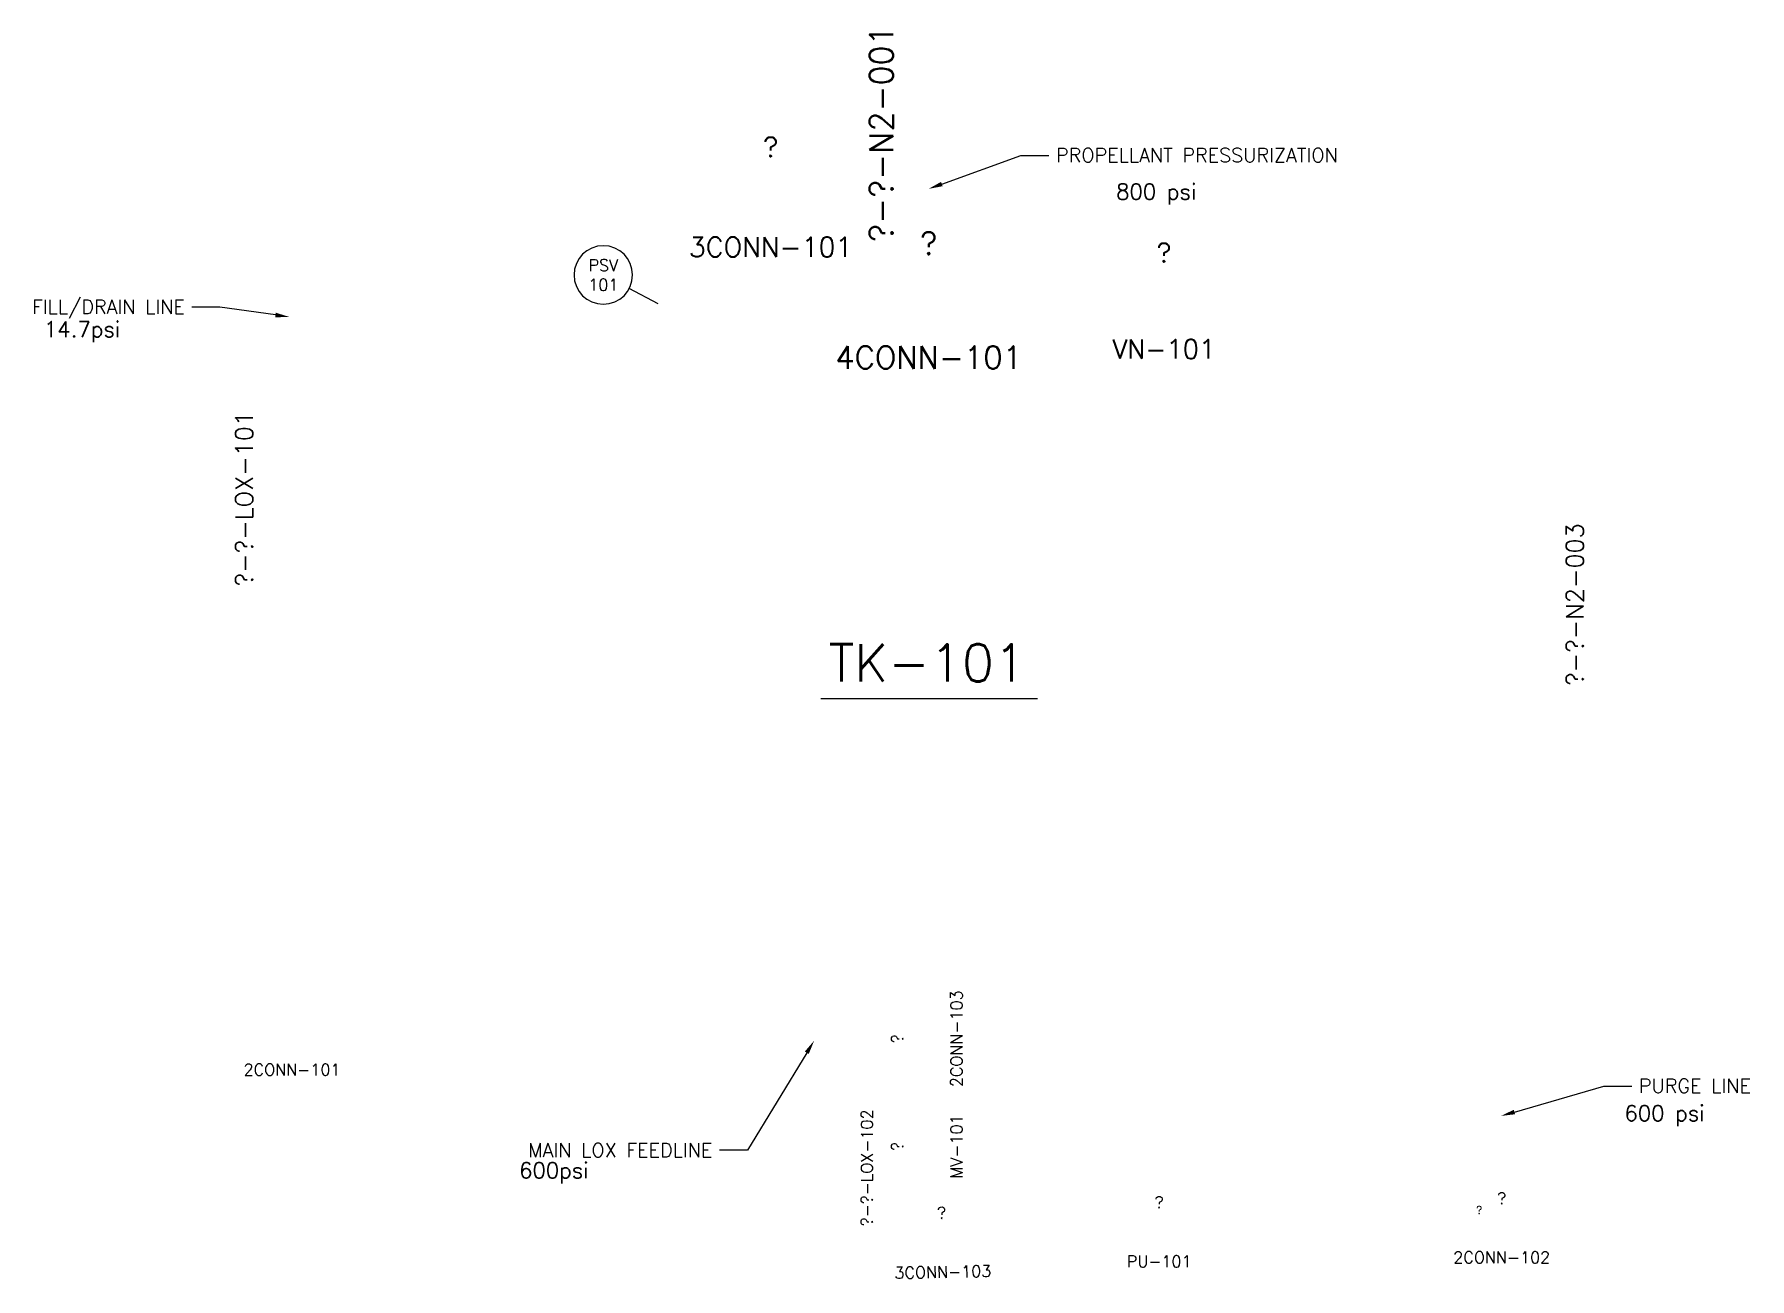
# Model space of a CAD drawing. Header units: inches. Extents: x 2 to 24, y 2.7 to 18.6.
import ezdxf
from ezdxf import colors
from ezdxf.entities.mleader import LeaderData, LeaderLine
from ezdxf.enums import TextEntityAlignment as Align
from ezdxf.math import Vec2, Vec3

# ---------------------------------------------------------------- set-up
doc = ezdxf.new("R2010")
doc.units = ezdxf.units.IN
doc.header["$MEASUREMENT"] = 0
doc.layers.add('Instrument', color=2, linetype='Continuous')
doc.layers.add('Text', color=7, linetype='Continuous')
doc.styles.get("Standard").update_dxf_attribs({"font": 'romans.shx', "height": 0.1})
doc.dimstyles.get("Standard").update_dxf_attribs({"dimtxt": 0.18, "dimasz": 0.18, "dimexe": 0.18, "dimexo": 0.0625, "dimgap": 0.09, "dimtad": 0, "dimtih": 1, "dimtoh": 1, "dimdec": 4, "dimzin": 0, "dimdsep": 46, "dimtxsty": 'Standard', "dimcen": 0.09, "dimadec": 0, "dimazin": 0, "dimtfac": 1, "dimtdec": 4, "dimtofl": 0, "dimtmove": 0, "dimatfit": 3, "dimfxl": 1, "dimtolj": 1, "dimtzin": 0, "dimarcsym": 0})

# ---------------------------------------------------------------- blocks, each defined once
blk = doc.blocks.new('Valve Label_block')
at = {"color": 0, "linetype": 'ByBlock', "lineweight": -2}
blk.add_attdef('#(TargetObject.Size)', text='', height=0.1, dxfattribs=at).set_placement((0, 0.1875), align=Align.BOTTOM_CENTER)
blk.add_attdef('#(TargetObject.Tag)', text='', height=0.1, dxfattribs=at).set_placement((0, -0.1875), align=Align.TOP_CENTER)
blk = doc.blocks.new('*U13')
at = {"color": 0, "linetype": 'ByBlock', "lineweight": -2}
for start, end in [(0, 180), (180, 0)]:
    blk.add_arc((0, 0), 0.25, start, end, dxfattribs=at)
blk.add_wipeout([(-0.163, 0.149), (0.167, 0.151), (0.167, 0.024), (-0.163, 0.024)], dxfattribs=at)
blk.add_wipeout([(-0.144, -0.024), (0.149, -0.024), (0.149, -0.155), (-0.144, -0.155)], dxfattribs=at)
for tag, p in [('#(TargetObject.Type)', (0, 0.083)), ('#(TargetObject.LoopNumber)', (0, -0.083))]:
    blk.add_attdef(tag, text='', height=0.1, dxfattribs=at).set_placement(p, align=Align.MIDDLE_CENTER)
blk = doc.blocks.new('Pipeline Tag_block')
at = {"color": 0, "linetype": 'ByBlock', "lineweight": -2}
blk.add_attdef('#(TargetObject.Tag)', text='', height=0.1, dxfattribs=at).set_placement((0, 0), align=Align.MIDDLE_CENTER)
blk = doc.blocks.new('Valve Label - Angle_block')
at = {"color": 0, "linetype": 'ByBlock', "lineweight": -2}
blk.add_attdef('#(TargetObject.Size)', text='', height=0.1, dxfattribs=at).set_placement((0, 0), align=Align.MIDDLE_CENTER)
blk = doc.blocks.new('*U33')
at = {"color": 0, "linetype": 'ByBlock', "lineweight": -3}
blk.add_line((-0.4546, -0.1517), (0.471, -0.1517), dxfattribs=at)
at = {"color": 0, "linetype": 'ByBlock', "lineweight": -2}
blk.add_attdef('#(Equipment.Tag)', text='', height=0.16, dxfattribs=at).set_placement((0, 0), align=Align.MIDDLE)
blk = doc.blocks.new('Tag_block')
at = {"color": 0, "linetype": 'ByBlock', "lineweight": -2}
blk.add_attdef('#(TargetObject.Tag)', text='', height=0.1, dxfattribs=at).set_placement((0, 0), align=Align.MIDDLE_CENTER)

msp = doc.modelspace()

# ---------------------------------------------------------------- block references
at = {"xscale": 1.5, "yscale": 1.5, "zscale": 1.5}
msp.add_blockref('Tag_block', (5.351, 5.339), dxfattribs=at).add_auto_attribs({'#(TargetObject.Tag)': '2CONN-101'})
at = {"layer": 'Instrument', "color": 2, "linetype": 'ByBlock', "xscale": 1.5, "yscale": 1.5, "zscale": 1.5}
msp.add_blockref('*U13', (9.34, 15.522), dxfattribs=at).add_auto_attribs({'#(TargetObject.Type)': 'PSV', '#(TargetObject.LoopNumber)': '101'})
at = {"layer": 'Text'}
for name, p, xscale, yscale, zscale, rotation, values in [('Pipeline Tag_block', (12.902, 17.333), 3, 3, 3, 90, {'#(TargetObject.Tag)': '?-?-N2-001'}), ('Pipeline Tag_block', (4.738, 12.654), 2.25, 2.25, 2.25, 90, {'#(TargetObject.Tag)': '?-?-LOX-101'}), ('Pipeline Tag_block', (21.788, 11.298), 2.25, 2.25, 2.25, 90, {'#(TargetObject.Tag)': '?-?-N2-003'}), ('Valve Label_block', (13.509, 5.735), 1.5, 1.5, 1.5, 90.00000000000001, {'#(TargetObject.Size)': '?', '#(TargetObject.Tag)': '2CONN-103'}), ('Pipeline Tag_block', (12.717, 4.08), 1.5, 1.5, 1.5, 90, {'#(TargetObject.Tag)': '?-?-LOX-102'}), ('Valve Label_block', (13.509, 4.355), 1.5, 1.5, 1.5, 90.00000000000001, {'#(TargetObject.Size)': '?', '#(TargetObject.Tag)': 'MV-101'}), ('Valve Label_block', (13.683, 3.103), 1.5, 1.5, 1.5, 1.109087487818907, {'#(TargetObject.Size)': '?', '#(TargetObject.Tag)': '3CONN-103'})]:
    msp.add_blockref(name, p, dxfattribs=dict(at, xscale=xscale, yscale=yscale, zscale=zscale, rotation=rotation)).add_auto_attribs(values)
for name, p, xscale, yscale, zscale, values in [('Valve Label_block', (11.484, 16.483), 2.535787432103544, 2.535787432103544, 2.535787432103544, {'#(TargetObject.Size)': '?', '#(TargetObject.Tag)': '3CONN-101'}), ('Valve Label_block', (13.509, 15.153), 2.892256002967916, 2.892256002967916, 2.892256002967916, {'#(TargetObject.Size)': '?', '#(TargetObject.Tag)': '4CONN-101'}), ('Valve Label_block', (16.523, 15.153), 2.443140130159328, 2.443140130159328, 2.443140130159328, {'#(TargetObject.Size)': '?', '#(TargetObject.Tag)': 'VN-101'}), ('*U33', (13.492, 10.551), 3, 3, 3, {'#(Equipment.Tag)': 'TK-101'}), ('Valve Label_block', (20.851, 3.289), 1.5, 1.5, 1.5, {'#(TargetObject.Size)': '?', '#(TargetObject.Tag)': '2CONN-102'}), ('Valve Label_block', (16.462, 3.238), 1.5, 1.5, 1.5, {'#(TargetObject.Size)': '?', '#(TargetObject.Tag)': 'PU-101'})]:
    msp.add_blockref(name, p, dxfattribs=dict(at, xscale=xscale, yscale=yscale, zscale=zscale)).add_auto_attribs(values)
msp.add_blockref('Valve Label - Angle_block', (20.561, 3.539), dxfattribs=at).add_auto_attribs({'#(TargetObject.Size)': '?'})

# ---------------------------------------------------------------- texts
at = {"char_height": 0.2, "attachment_point": 1}
for s, insert in [('800 psi', (15.91, 16.69)), ('600 psi', (22.423, 4.881))]:
    msp.add_mtext(s, dxfattribs=dict(at, insert=insert))
for s, width, heights, insert in [('14.7psi ', 0.91167, [0], (2.172, 14.927)), ('600psi', 0.88497, [0.541], (8.26, 4.149))]:
    msp.add_mtext_dynamic_manual_height_columns(s, width=width, gutter_width=1, heights=heights, dxfattribs=dict(at, insert=insert))

# ---------------------------------------------------------------- leaders
ml = msp.add_multileader_mtext('Standard')
ml.set_content('PROPELLANT PRESSURIZATION', color=256)
ml.set_leader_properties()
ml.build(insert=Vec2(0, 0))
ml.multileader.update_dxf_attribs({"dogleg_length": 0.36, "arrow_head_size": 0.18})
ctx = ml.context
ctx.base_point, ctx.char_height, ctx.arrow_head_size, ctx.landing_gap_size, ctx.plane_origin = Vec3(15.05, 17.055), 0.18, 0.18, 0.09, Vec3(13.508, 16.626)
notes = []
notes.append((ctx, [(0, (1, 1, 0), (14.69, 17.055), (1, 0), 0.36, [(0, [(13.508, 16.626)], 0, [])])]))
ctx.mtext.insert, ctx.mtext.flow_direction = Vec3(15.14, 17.147), 5
ml = msp.add_multileader_mtext('Standard')
ml.set_content('FILL/DRAIN LINE', color=256)
ml.set_leader_properties()
ml.build(insert=Vec2(0, 0))
ml.multileader.update_dxf_attribs({"dogleg_length": 0.36, "arrow_head_size": 0.18})
ctx = ml.context
ctx.base_point, ctx.char_height, ctx.arrow_head_size, ctx.landing_gap_size, ctx.plane_origin = Vec3(1.719, 15.111), 0.18, 0.18, 0.09, Vec3(5.318, 14.984)
ctx.text_align_type = 2
notes.append((ctx, [(0, (1, 1, 0), (4.428, 15.111), (-1, 0), 0.36, [(0, [(5.318, 14.984)], 0, [])])]))
ctx.mtext.insert, ctx.mtext.alignment, ctx.mtext.flow_direction = Vec3(3.978, 15.203), 3, 5
ml = msp.add_multileader_mtext('Standard')
ml.set_content('MAIN LOX FEEDLINE', color=256)
ml.set_leader_properties()
ml.build(insert=Vec2(0, 0))
ml.multileader.update_dxf_attribs({"dogleg_length": 0.36, "arrow_head_size": 0.18})
ctx = ml.context
ctx.base_point, ctx.char_height, ctx.arrow_head_size, ctx.landing_gap_size, ctx.plane_origin = Vec3(7.99, 4.309), 0.18, 0.18, 0.09, Vec3(12.041, 5.71)
ctx.text_align_type = 2
notes.append((ctx, [(0, (1, 1, 0), (11.187, 4.309), (-1, 0), 0.36, [(0, [(12.041, 5.71)], 0, [])])]))
ctx.mtext.insert, ctx.mtext.alignment, ctx.mtext.flow_direction = Vec3(10.737, 4.399), 3, 5
ml = msp.add_multileader_mtext('Standard')
ml.set_content('PURGE LINE', color=256)
ml.set_leader_properties()
ml.build(insert=Vec2(0, 0))
ml.multileader.update_dxf_attribs({"dogleg_length": 0.36, "arrow_head_size": 0.18})
ctx = ml.context
ctx.base_point, ctx.char_height, ctx.arrow_head_size, ctx.landing_gap_size, ctx.plane_origin = Vec3(22.519, 5.129), 0.18, 0.18, 0.09, Vec3(20.841, 4.746)
notes.append((ctx, [(0, (1, 1, 0), (22.159, 5.129), (1, 0), 0.36, [(0, [(20.841, 4.746)], 0, [])])]))
ctx.mtext.insert, ctx.mtext.flow_direction = Vec3(22.609, 5.221), 5
for ctx, leaders in notes:
    for number, flags, end, landing, length, lines in leaders:
        leader = LeaderData()
        leader.index, (leader.has_last_leader_line, leader.has_dogleg_vector, leader.attachment_direction) = number, flags
        leader.last_leader_point, leader.dogleg_vector, leader.dogleg_length = Vec3(end), Vec3(landing), length
        for number, points, colour, breaks in lines:
            line = LeaderLine()
            line.index, line.vertices, line.color, line.breaks = number, Vec3.list(points), colors.encode_raw_color(colour), breaks
            leader.lines.append(line)
        ctx.leaders.append(leader)

# ---------------------------------------------------------------- next in the draw order: leaders
at = {"layer": 'Instrument', "linetype": 'ByBlock', "has_arrowhead": 0}
msp.add_leader([(10.041, 15.153), (9.672, 15.348)], dimstyle='Standard', dxfattribs=at)

doc.saveas('drawing.dxf')
